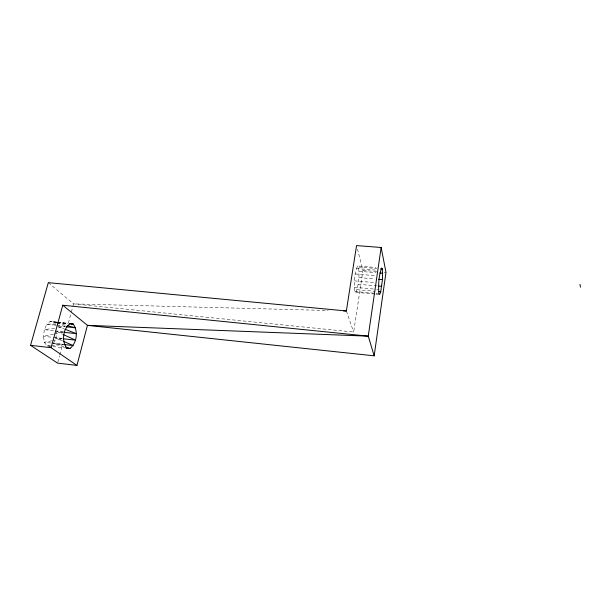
<?xml version="1.0" encoding="UTF-8"?>
<svg xmlns="http://www.w3.org/2000/svg" width="611" height="611" viewBox="0 0 611 611"><rect width="100%" height="100%" fill="white"/><g stroke="black" fill="none" stroke-linecap="round" stroke-linejoin="round"><path stroke-width="0.46" stroke-dasharray="3.06 2.29" d="M375.085 294.051L355.793 292.318L354.8 291.478C353.914 283.023 354.12 273.85 357.58 265.984L376.07 267.511M355.793 292.318C359.131 284.466 359.383 275.439 358.558 267.03L357.58 265.984M63.277 332.239L56.754 331.529L55.891 337.959L53.516 343.344L63.918 346.597M48.315 282.649L73.557 303.888L353.647 332.033L362.987 270.398L357.504 249.265M57.793 362.208L59.519 355.831M59.763 354.915L62.719 343.985M68.386 323.028L71.097 313M71.342 312.091L72.572 307.532M72.824 306.623L73.557 303.888L328.237 310.495M53.485 334.171L43.457 336.294L44.397 342.236L46.887 345.872L65.285 347.965M54.394 333.973L63.513 332.048M51.683 340.823L44.397 342.236L50.759 342.954M52.599 340.64L62.62 338.693M54.654 328.153L44.351 329.665L43.457 336.294L52.584 337.303M58.396 327.603L64.949 326.641M50.576 345.582L46.887 345.872L50.224 346.254M51.492 345.513L63.483 344.566M56.12 323.945L46.826 324.22L44.351 329.665L54.387 330.765M57.044 323.922L68.195 323.593M358.558 267.03L376.895 268.55M356.35 268.496L376.834 270.207M362.987 270.398L376.788 271.559M384.151 272.17L385.992 272.33M359.016 271.276L376.078 272.712M355.197 273.957L375.773 275.698M358.863 277.57L374.91 278.944M354.441 280.861L375.024 282.649M358.13 284.275L377.025 285.925M354.296 287.3L375.734 289.194M376.666 289.278L378.53 289.438M357.015 289.667L375.039 291.271M354.8 291.478L375.169 293.303M376.093 293.387L378.873 293.639M376.002 294.135L379.675 294.464M56.808 322.127L50.178 321.424L46.826 324.22L55.914 325.189M57.755 322.226L68.165 323.334M56.311 322.295L50.178 321.424L56.632 322.173M57.251 322.394L67.592 323.494M56.823 325.289L65.003 326.167M58.687 325.999L65.232 326.702M55.303 330.864L63.513 331.758M53.493 337.402L62.62 338.418M62.414 338.685L55.891 337.959L62.796 340.999M51.668 343.061L63.498 344.39M53.516 343.344L63.804 344.505M57.556 322.28L67.699 323.448M56.243 322.715L53.493 321.989L55.884 325.701M57.159 322.959L65.415 325.144M57.663 326.389L63.88 328.817M56.754 331.529L62.704 334.27M346.361 310.968L353.647 332.033"/><path stroke-width="0.92" d="M382.463 279.594L382.402 269L381.623 267.969C378.606 276.057 378.301 285.085 378.873 293.639L379.675 294.464L380.729 291.775L382.463 279.594L378.69 279.273M374.169 355.823L368.257 336.149L87.442 325.35L76.94 365.409L51.103 347.682L62.765 305.233L87.442 325.35L374.169 355.823L385.992 272.33L381.134 247.486L356.549 245.591L346.361 310.968L343.497 310.892M381.134 247.486L368.257 336.149L62.765 305.233M76.94 365.409L57.549 363.117L30.55 345.337L48.315 282.649L346.361 310.968M380.569 268.855L382.402 269M379.866 273.025L382.707 273.27M378.912 286.093L381.745 286.338M378.828 291.607L380.729 291.775M69.471 323.693L73.228 324.09C78.399 331.223 76.902 342.992 69.99 348.499L66.782 348.133C61.367 341.068 62.91 328.901 70.059 323.54L73.228 324.09L69.539 323.662M66.164 326.801L75.512 327.809L67.256 325.625M64.208 332.338L76.322 333.659L64.766 329.161M63.345 338.792L75.459 340.136L63.559 334.66M63.804 344.505L73.16 345.551L63.659 341.381M66.225 348.071L69.99 348.499L65.652 347.14M30.55 345.337L51.103 347.682M579.999 284.359L580.45 287.17"/></g></svg>
